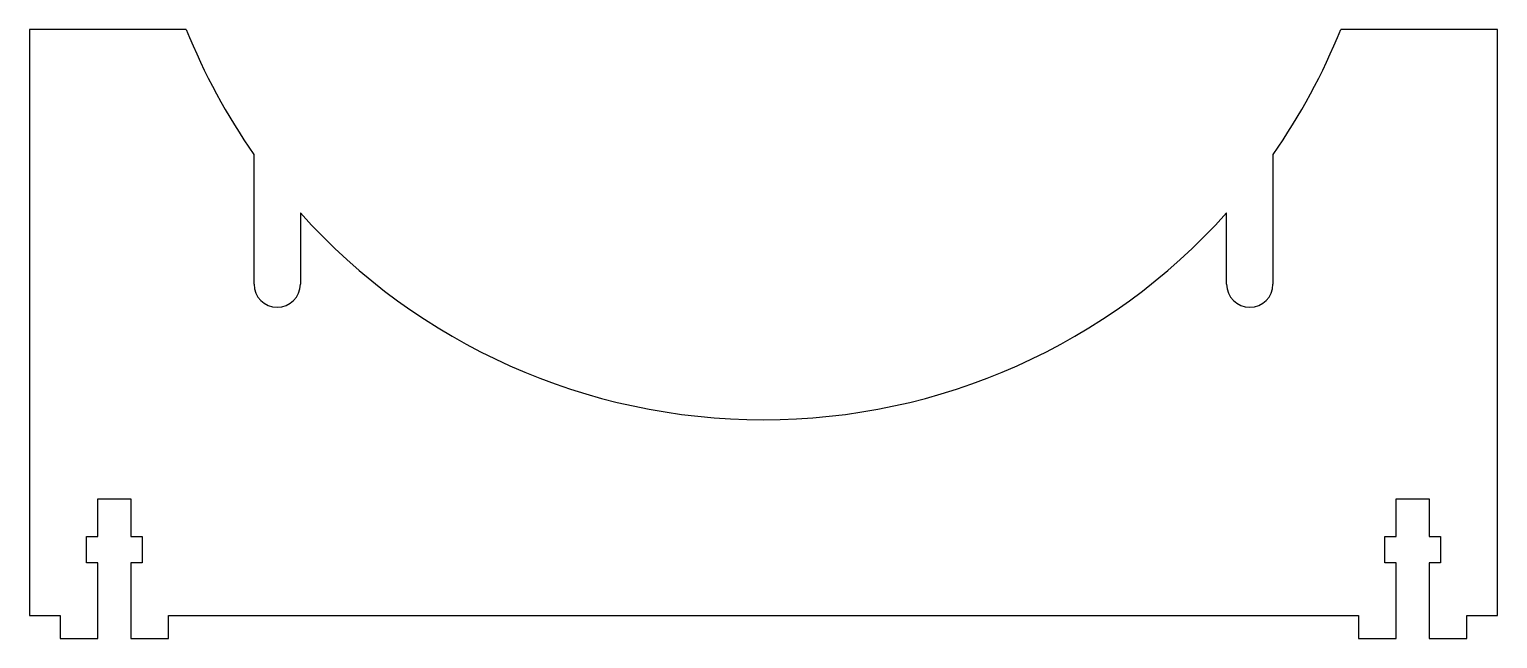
# Model space of a CAD drawing. Header units: millimetres. Extents: x 0 to 190, y 0 to 79.
import ezdxf

# ---------------------------------------------------------------- set-up
doc = ezdxf.new("R2010")
doc.units = ezdxf.units.MM

msp = doc.modelspace()

# ---------------------------------------------------------------- linework, layer by layer
at = {"layer": 'CUT'}
for p, q in [((0, 78.8), (0, 3)), ((20.3, 78.8), (0, 78.8)), ((190, 78.8), (169.7, 78.8)), ((190, 3), (190, 78.8)), ((29.07, 45.86), (29.07, 62.61)), ((160.93, 62.61), (160.93, 45.86)), ((35.07, 55.05), (35.07, 45.86)), ((154.93, 45.86), (154.93, 55.05)), ((8.85, 18.1), (13.15, 18.1)), ((8.85, 13.2), (8.85, 18.1)), ((13.15, 18.1), (13.15, 13.2)), ((176.85, 18.1), (181.15, 18.1)), ((176.85, 13.2), (176.85, 18.1)), ((181.15, 18.1), (181.15, 13.2)), ((7.4, 13.2), (8.85, 13.2)), ((7.4, 9.8), (7.4, 13.2)), ((13.15, 13.2), (14.6, 13.2)), ((14.6, 13.2), (14.6, 9.8)), ((175.4, 13.2), (176.85, 13.2)), ((175.4, 9.8), (175.4, 13.2)), ((181.15, 13.2), (182.6, 13.2)), ((182.6, 13.2), (182.6, 9.8)), ((8.85, 9.8), (7.4, 9.8)), ((8.85, 0), (8.85, 9.8)), ((13.15, 9.8), (13.15, 0)), ((14.6, 9.8), (13.15, 9.8)), ((176.85, 9.8), (175.4, 9.8)), ((176.85, 0), (176.85, 9.8)), ((181.15, 9.8), (181.15, 0)), ((182.6, 9.8), (181.15, 9.8)), ((0, 3), (4, 3)), ((4, 3), (4, 0)), ((18, 3), (172, 3)), ((18, 0), (18, 3)), ((172, 3), (172, 0)), ((186, 3), (190, 3)), ((186, 0), (186, 3)), ((4, 0), (8.85, 0)), ((13.15, 0), (18, 0)), ((172, 0), (176.85, 0)), ((181.15, 0), (186, 0))]:
    msp.add_line(p, q, dxfattribs=at)
for centre, radius, start, end in [((95, 108.8), 80.5, 201.8804, 215.0115), ((95, 108.8), 80.5, 324.9885, 338.1196), ((95, 108.8), 80.5, 221.8836, 318.1164), ((32.07, 45.86), 3, 180, 360), ((157.93, 45.86), 3, 180, 360)]:
    msp.add_arc(centre, radius, start, end, dxfattribs=at)

doc.saveas('drawing.dxf')
